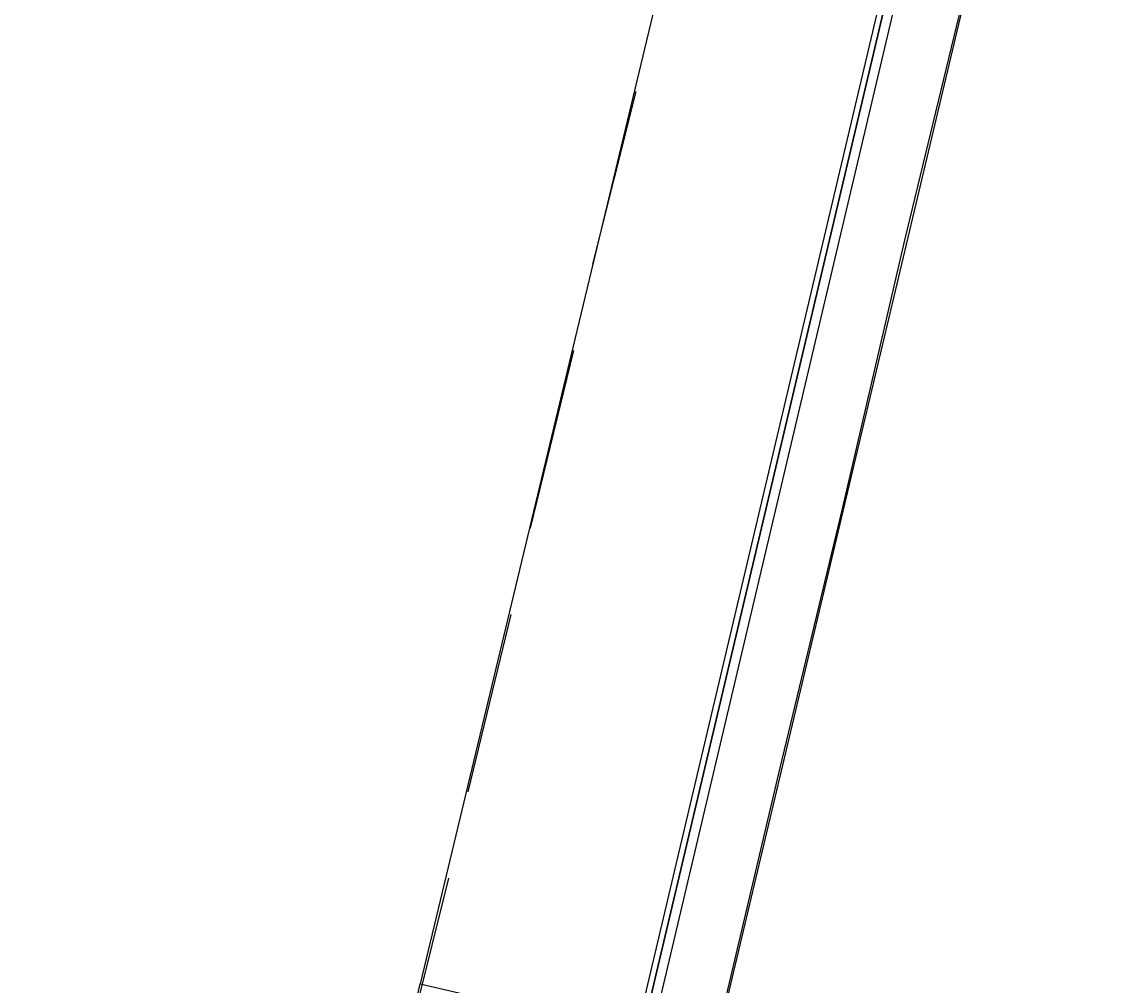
# Model space of a CAD drawing. Header units: feet. Extents: x -84 to 198, y -22 to 181.
# Drawn here: x 119.84 to 122.867, y 49.184 to 51.865 of the extents above; entities that cross this region are included whole.
import ezdxf

# ---------------------------------------------------------------- set-up
doc = ezdxf.new("R2010")
doc.units = ezdxf.units.FT
doc.layers.add('A-LINEA', color=7, linetype='CONTINUOUS')

msp = doc.modelspace()

# ---------------------------------------------------------------- linework, layer by layer
at = {"layer": 'A-LINEA'}
for p, q in [((119.84, 40.8844), (122.8667, 53.6444)), ((121.8, 52.7511), (120.9467, 49.1911)), ((121.4267, 51.1911), (121.5467, 51.6711)), ((121.4267, 51.1911), (121.5467, 51.6711)), ((121.2533, 50.4578), (121.3733, 50.9511)), ((121.2533, 50.4578), (121.3733, 50.9511)), ((121.08, 49.7244), (121.2, 50.2178)), ((121.08, 49.7244), (121.2, 50.2178)), ((120.9067, 49.0044), (121.0267, 49.4844)), ((120.9067, 49.0044), (121.0267, 49.4844))]:
    msp.add_line(p, q, dxfattribs=at)
for points in [[(121.7867, 49.1111), (121.9467, 49.7911), (122.12, 50.5111), (122.2933, 51.2578), (122.48, 52.0311), (122.6667, 52.8178), (122.8667, 53.6444)], [(122.4267, 52.7244), (122.4267, 52.7111), (121.5333, 48.9244), (121.52, 48.9378), (122.4133, 52.7244), (122.4267, 52.7244)], [(122.4533, 52.7111), (121.56, 48.9244), (121.5333, 48.9244), (122.4267, 52.7111), (122.44, 52.7111), (122.4533, 52.7111)], [(120.88, 48.8978), (120.9467, 49.1911), (121.52, 49.0578), (121.4533, 48.7644), (120.88, 48.8978)]]:
    msp.add_lwpolyline(points, dxfattribs=at)

doc.saveas('drawing.dxf')
